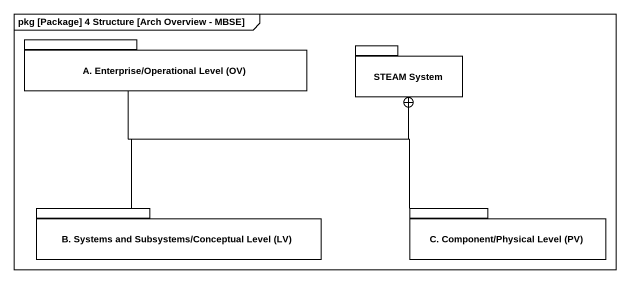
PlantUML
@startuml
mainframe pkg [Package] 4 Structure [Arch Overview - MBSE]
package "A. Enterprise/Operational Level (OV)" as A_Enterprise_Operational {
}
package "STEAM System" as STEAM_System {
}
package "B. Systems and Subsystems/Conceptual Level (LV)" as B_Systems_and_Subsystems {
}
package "C. Component/Physical Level (PV)" as C_Component_Physical_Level {
}
A_Enterprise_Operational -right-+ STEAM_System
B_Systems_and_Subsystems -up-+ STEAM_System
C_Component_Physical_Level -up-+ STEAM_System
@enduml
